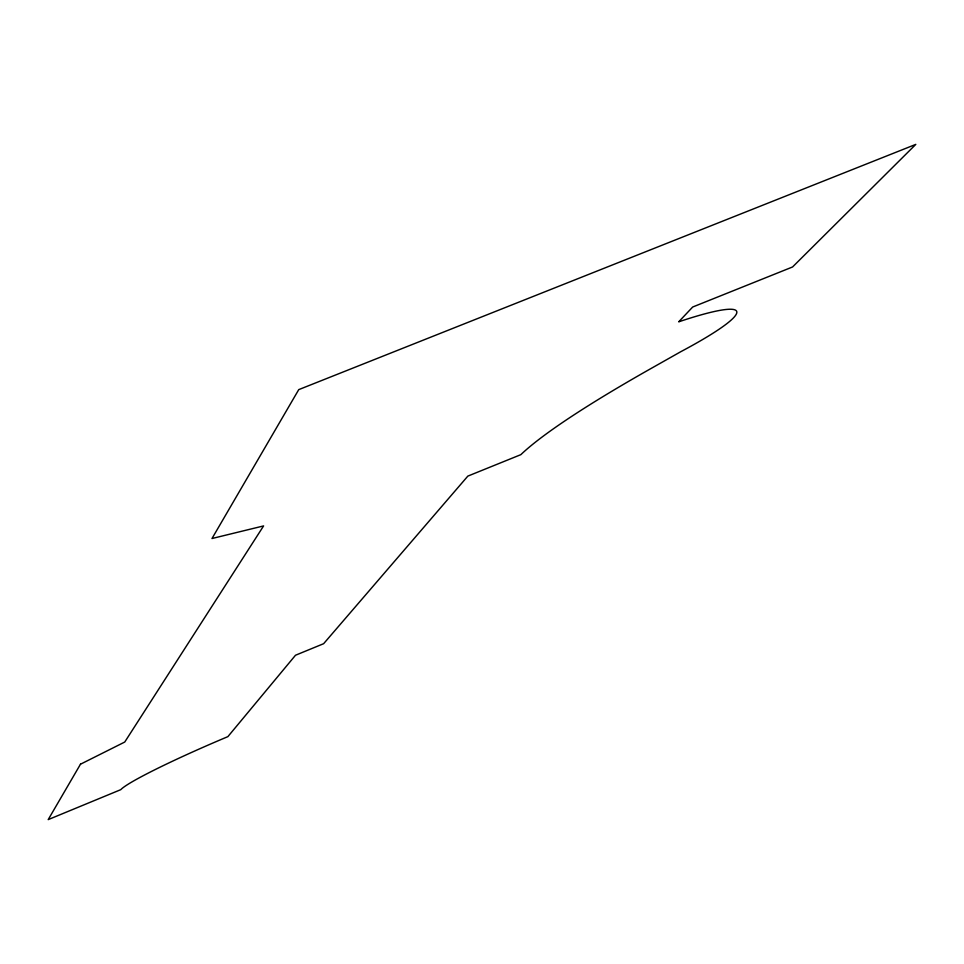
<?xml version="1.0" encoding="UTF-8"?>
<svg xmlns="http://www.w3.org/2000/svg" width="964" height="964" viewBox="0 0 964 964"><rect width="100%" height="100%" fill="white"/><g stroke="black" fill="none" stroke-linecap="round" stroke-linejoin="round"><path stroke-width="1.45" d="M80.482 764.211L48.2 819.617L120.777 789.661A114.475 8.278 -23 0 1 227.878 736.641L295.502 655.243L323.627 643.699L467.841 476.108L520.837 454.659A525.476 54.237 -24.2 0 1 648.724 369.802L680.801 351.691A144.865 17.171 -23.7 0 0 678.704 321.831L692.682 307.022L792.565 266.968L915.8 144.383L298.744 389.625L211.996 538.514L263.594 525.922L124.742 742.039L80.482 764.211"/></g></svg>
